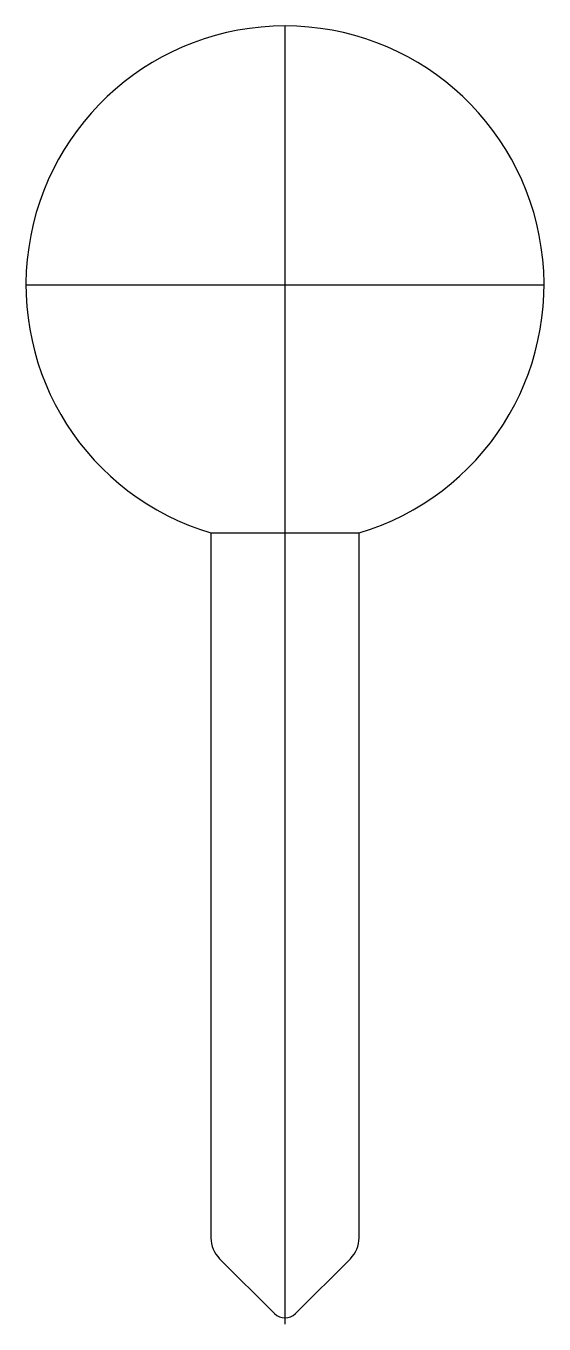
# Model space of a CAD drawing. Header units: millimetres. Extents: x -13 to 22, y -5 to 82.7.
import ezdxf

# ---------------------------------------------------------------- set-up
doc = ezdxf.new("R2010")
doc.units = ezdxf.units.MM
doc.layers.get('0').update_dxf_attribs({"linetype": 'CONTINUOUS'})

msp = doc.modelspace()

# ---------------------------------------------------------------- linework, layer by layer
for p, q in [((4.5, 82.741), (4.5, 48.47)), ((-13, 65.241), (22, 65.241)), ((-0.5, 48.47), (9.5, 48.47)), ((4.5, 48.47), (4.5, -5))]:
    msp.add_line(p, q)
msp.add_lwpolyline([(0.086, -0.586), (3.793, -4.293, 0.414214), (5.207, -4.293), (8.914, -0.586, 0.198912), (9.5, 0.828), (9.5, 48.47, 6.854102), (-0.5, 48.47), (-0.5, 0.828, 0.198912)], format="xyb", close=True)

doc.saveas('drawing.dxf')
